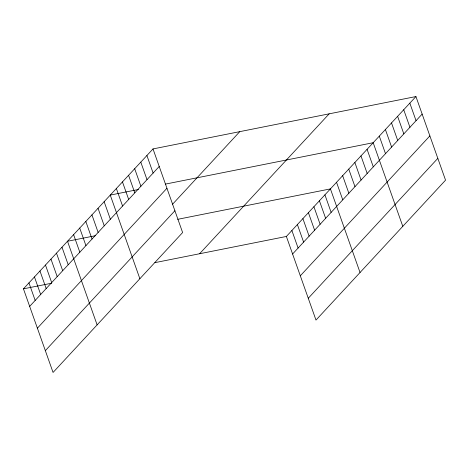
<?xml version="1.0" encoding="UTF-8"?>
<svg xmlns="http://www.w3.org/2000/svg" width="469" height="469" viewBox="0 0 469 469"><rect width="100%" height="100%" fill="white"/><g stroke="black" fill="none" stroke-linecap="round" stroke-linejoin="round"><path stroke-width="0.7" d="M153.011 148.925L182.623 232.542L53.061 372.45L23.45 288.834L153.011 148.925L415.939 96.55L445.55 180.166L315.989 320.075L286.377 236.458L415.939 96.55M29.664 306.38L159.22 166.466M37.385 328.183L166.946 188.268M172.592 204.191L239.776 131.637M45.341 350.648L174.902 210.733M199.612 253.741L329.174 113.832M292.592 254.005L422.153 114.09M300.312 275.807L429.874 135.899M308.268 298.272L437.829 158.364M138.49 189.47L110.256 195.092L139.868 278.709M165.346 184.118L373.183 142.717L402.795 226.339M95.735 235.643L67.501 241.265L97.112 324.882M177.681 219.316L330.428 188.89L360.04 272.507M23.45 288.834L51.684 283.212M154.917 262.646L286.377 236.458M409.83 103.145L416.044 120.685M403.721 109.74L409.935 127.281M397.618 116.335L403.827 133.876M391.509 122.931L397.718 140.477M385.401 129.526L391.615 147.073M379.292 136.121L385.506 153.668M367.075 149.312L373.289 166.858M360.972 155.907L367.18 173.454M354.863 162.508L361.071 180.049M348.754 169.104L354.969 186.644M342.646 175.699L348.86 193.24M336.537 182.294L342.751 199.835M324.923 194.834L331.137 212.381M319.418 200.779L325.633 218.325M313.913 206.729L320.122 224.27M308.403 212.674L314.617 230.22M302.898 218.618L309.112 236.165M297.393 224.569L303.607 242.11M291.888 230.514L298.096 248.054M146.903 155.52L153.117 173.061M140.794 162.116L147.008 179.656M134.685 168.711L140.899 186.252M128.576 175.306L134.791 192.847M122.468 181.902L128.682 199.448M116.365 188.497L122.573 206.043M104.147 201.688L110.362 219.234M98.039 208.283L104.253 225.829M91.93 214.878L98.144 232.425M85.821 221.479L92.035 239.02M79.718 228.075L85.927 245.615M73.61 234.67L79.818 252.211M61.996 247.21L68.204 264.756M56.485 253.154L62.699 270.701M50.98 259.105L57.195 276.646M45.475 265.049L51.69 282.59M39.971 270.994L46.179 288.541M34.46 276.945L40.674 294.485M28.955 282.889L35.169 300.43"/></g></svg>
